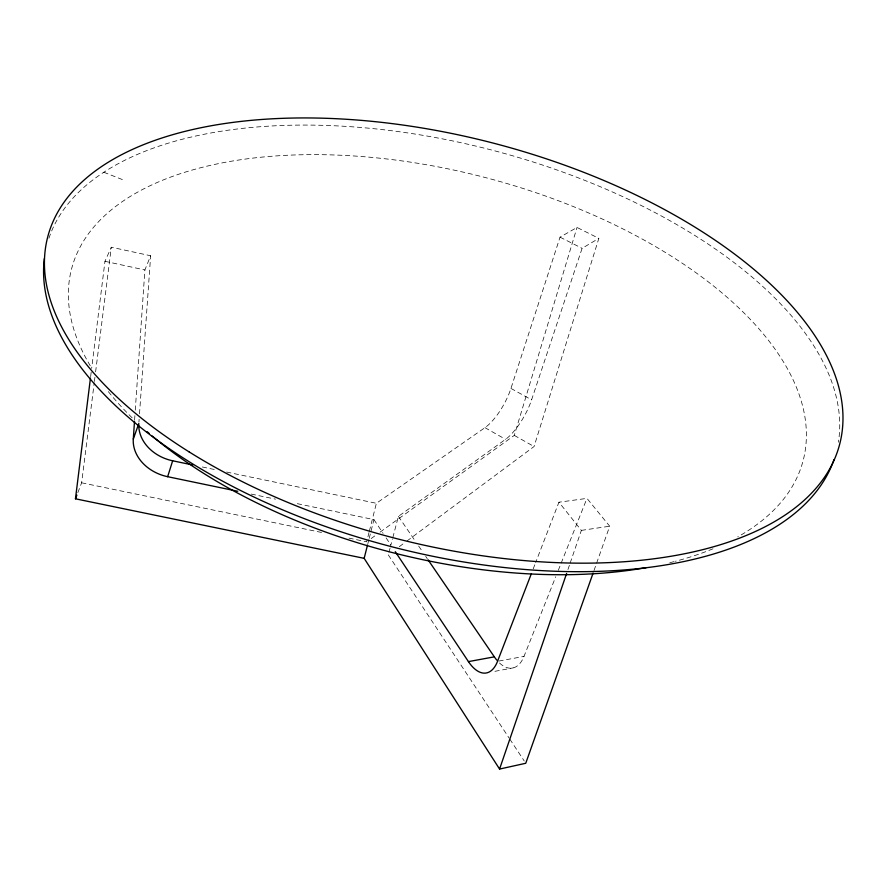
<?xml version="1.0" encoding="UTF-8"?>
<svg xmlns="http://www.w3.org/2000/svg" width="887" height="887" viewBox="0 0 887 887"><rect width="100%" height="100%" fill="white"/><g stroke="black" fill="none" stroke-linecap="round" stroke-linejoin="round"><path stroke-width="0.67" stroke-dasharray="4.43 3.33" d="M134.613 419.817L134.891 415.693M135.267 410.193L144.891 269.958L150.646 255.755L111.319 247.218L104.965 261.31L91.66 368.393M138.937 422.068L139.126 419.329M139.514 413.83L150.646 255.755M90.64 376.62L91.494 369.757M77.834 492.651L81.637 482.794L94.233 382.818M94.399 381.443L94.92 377.33M95.608 371.853L111.319 247.218M369.014 532.499L366.675 541.791L346.407 537.6M369.347 531.18L376.376 503.306L484.967 427.667A35.558 12.174 -60.8 0 0 510.945 388.417L560.041 237.162L577.016 227.449L598.847 238.37L534.063 446.538L405.958 541.746M367.861 543.653L368.881 539.64M369.214 538.309L373.937 519.605L294.395 503.062M388.983 552.224L390.036 548.233M390.38 546.913L392.475 538.941M392.819 537.622L398.407 516.378L505.568 439.342A35.757 11.764 -60.7 0 0 531.601 399.826L582.105 248.316L598.847 238.37M380.091 532.122L514.294 435.384L577.016 227.449M567.957 569.509L569.742 564.287M570.186 562.99L581.362 530.382L558.932 502.208L535.67 562.513M594.013 570.507L609.702 526.224L586.972 498.383L558.932 502.208M533.187 568.922L535.171 563.788M499.514 663.01A43.019 21.41 79.8 0 0 523.995 656.402L555.739 576.75M558.3 570.33L586.972 498.383M399.327 546.669L404.849 542.567M371.154 538.564L375.622 535.349M494.946 671.315L513.307 667.856M498.86 661.059L523.995 656.402M581.362 530.382L609.702 526.224M251.243 494.081L275.513 499.137M81.637 482.794L322.092 532.566M202.336 466.983L214.477 469.511M226.617 472.05L376.376 503.306M104.965 261.31L144.891 269.958M103.801 172.255L124.801 180.527M560.041 237.162L582.105 248.316M510.945 388.417L531.601 399.826M514.294 435.384L534.063 446.538M484.967 427.667L505.568 439.342M398.407 516.378L415.559 541.502M418.675 546.07L422.578 551.781M425.693 556.349L427.257 558.633M373.937 519.605L383.084 533.342M386.133 537.932L390.701 544.795M388.284 554.874L509.038 737.951M509.792 739.093L524.228 760.968M48.929 238.237A408.042 204.542 14.7 0 1 490.633 149.77A408.042 204.542 14.7 0 1 838.381 442.225M90.263 365.777A378.139 193.178 14.7 0 1 487.673 178.165A378.139 193.178 14.7 0 1 737.74 536.879M712.96 548.809A378.139 193.178 14.7 0 1 675.362 561.283M674.098 561.615A378.139 193.178 14.7 0 1 667.678 563.212M132.174 417.832A378.139 193.178 14.7 0 1 106.872 389.792"/><path stroke-width="1.33" d="M237.76 491.276L167.654 476.696A40.092 32.12 16.6 0 1 133.294 439.065L134.514 421.192M593.093 573.113L525.747 763.275L499.569 769.062L364.158 558.344L75.462 498.804L90.463 377.995M364.158 558.344L367.528 544.984M167.654 476.696L172.655 460.785A39.538 31.888 16.8 0 1 138.771 424.795M499.569 769.062L566.616 573.423M133.294 439.065L138.838 423.443M75.462 498.804L76.881 495.112M531.213 574.055L497.54 661.314A43.396 21 80 0 1 468.436 661.613L395.28 551.67M468.436 661.613L494.336 656.846A43.019 21.41 79.8 0 0 496.864 660.194M172.655 460.785L192.889 465.01M428.044 559.775L494.336 656.846M833.991 459.61A408.042 204.542 14.7 0 1 395.414 547.689A408.042 204.542 14.7 0 1 44.35 258.505M646.213 567.647A378.139 193.178 14.7 0 1 152.254 436.049M149.193 433.444A378.139 193.178 14.7 0 1 147.175 431.692M188.931 451.771A409.328 203.566 14.7 0 0 837.339 451.949A409.328 203.566 14.7 0 0 304.829 117.938A409.328 203.566 14.7 0 0 188.931 451.771"/></g></svg>
